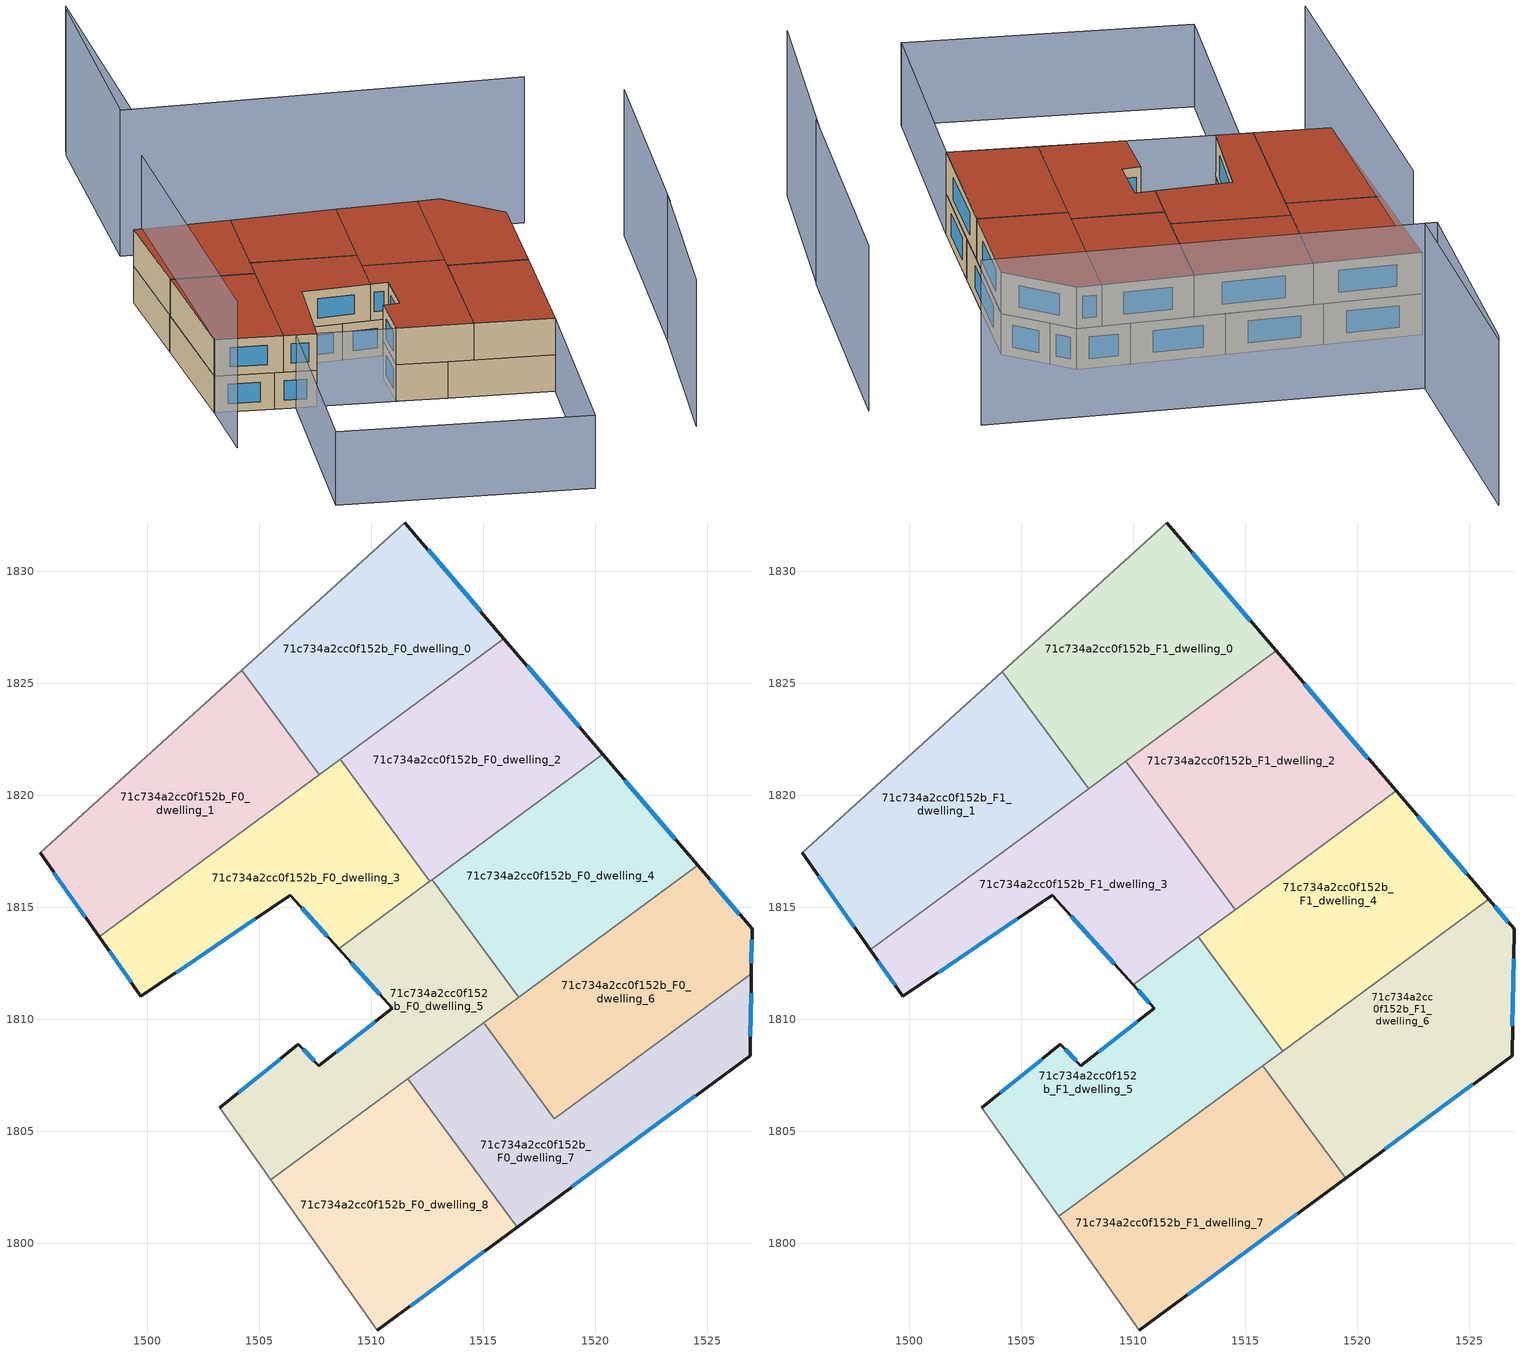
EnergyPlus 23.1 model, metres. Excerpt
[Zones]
71c734a2cc0f152b_F0_dwelling_0
 floor ground (EU_floor_Construction): 1511.5,1832.16 1515.92,1826.99 1507.67,1820.91 1504.23,1825.58 z0
 wall outside (EU_wall_Construction): 1515.92,1826.99 1511.5,1832.16 z0:3
 wall to 71c734a2cc0f152b_F0_dwelling_1 (EU_wall_Construction): 1504.23,1825.58 1507.67,1820.91 z0:3
 wall adiabatic (EU_wall_Construction): 1511.5,1832.16 1504.23,1825.58 z0:3
 wall to 71c734a2cc0f152b_F0_dwelling_2 (EU_wall_Construction): 1508.61,1821.6 1515.92,1826.99 z0:3
 wall to 71c734a2cc0f152b_F0_dwelling_3 (EU_wall_Construction): 1507.68,1820.91 1508.61,1821.6 z0:3
 window (EU_Window_Construction): 1514.88,1828.2 1512.54,1830.95 z0.7:2.3
71c734a2cc0f152b_F0_dwelling_1
 floor ground (EU_floor_Construction): 1504.23,1825.58 1507.67,1820.91 1497.86,1813.67 1495.22,1817.42 z0
 wall outside (EU_wall_Construction): 1495.22,1817.42 1497.86,1813.67 z0:3
 wall adiabatic (EU_wall_Construction): 1504.23,1825.58 1495.22,1817.42 z0:3
 wall to 71c734a2cc0f152b_F0_dwelling_3 (EU_wall_Construction): 1497.86,1813.67 1507.67,1820.91 z0:3
 window (EU_Window_Construction): 1495.84,1816.54 1497.24,1814.55 z0.7:2.3
71c734a2cc0f152b_F0_dwelling_2
 floor ground (EU_floor_Construction): 1515.92,1826.99 1520.32,1821.83 1512.62,1816.16 1508.61,1821.6 z0
 wall outside (EU_wall_Construction): 1520.32,1821.83 1515.92,1826.99 z0:3
 wall to 71c734a2cc0f152b_F0_dwelling_3 (EU_wall_Construction): 1508.61,1821.6 1512.62,1816.16 z0:3
 wall to 71c734a2cc0f152b_F0_dwelling_4 (EU_wall_Construction): 1512.71,1816.23 1520.32,1821.83 z0:3
 wall to 71c734a2cc0f152b_F0_dwelling_5 (EU_wall_Construction): 1512.62,1816.16 1512.71,1816.23 z0:3
 window (EU_Window_Construction): 1519.29,1823.05 1516.95,1825.78 z0.7:2.3
71c734a2cc0f152b_F0_dwelling_3
 floor ground (EU_floor_Construction): 1508.61,1821.6 1512.62,1816.16 1508.54,1813.15 1506.39,1815.54 1499.72,1811.03 1497.86,1813.67 z0
 wall outside (EU_wall_Construction): 1497.86,1813.67 1499.72,1811.03 1506.39,1815.54 1508.54,1813.15 z0:3
 wall to 71c734a2cc0f152b_F0_dwelling_5 (EU_wall_Construction): 1508.54,1813.15 1512.62,1816.16 z0:3
 window (EU_Window_Construction): 1501.29,1812.09 1504.82,1814.48 / 1498.3,1813.05 1499.28,1811.65 / 1506.9,1814.98 1508.04,1813.71 z0.7:2.3
71c734a2cc0f152b_F0_dwelling_4
 floor ground (EU_floor_Construction): 1520.32,1821.83 1524.56,1816.87 1516.58,1810.99 1512.71,1816.23 z0
 wall outside (EU_wall_Construction): 1524.56,1816.87 1520.32,1821.83 z0:3
 wall to 71c734a2cc0f152b_F0_dwelling_5 (EU_wall_Construction): 1512.71,1816.23 1516.58,1810.99 z0:3
 wall to 71c734a2cc0f152b_F0_dwelling_6 (EU_wall_Construction): 1516.58,1810.99 1524.56,1816.87 z0:3
 window (EU_Window_Construction): 1523.57,1818.04 1521.32,1820.67 z0.7:2.3
 ceiling adiabatic (EU_roof_Construction): 1521.73,1820.19 1520.32,1821.83 1512.71,1816.23 1513.26,1816.63 1514.54,1814.89 z3
71c734a2cc0f152b_F0_dwelling_5
 floor ground (EU_floor_Construction): 1512.71,1816.23 1516.58,1810.99 1505.52,1802.83 1503.24,1806.06 1506.75,1808.88 1507.66,1807.93 1510.94,1810.5 1508.54,1813.15 z0
 wall outside (EU_wall_Construction): 1508.54,1813.15 1510.94,1810.5 1507.66,1807.93 1506.75,1808.88 1503.24,1806.06 z0:3
 wall adiabatic (EU_wall_Construction): 1503.24,1806.06 1505.52,1802.83 z0:3
 wall to 71c734a2cc0f152b_F0_dwelling_8 (EU_wall_Construction): 1505.52,1802.83 1511.63,1807.34 z0:3
 wall to 71c734a2cc0f152b_F0_dwelling_7 (EU_wall_Construction): 1511.63,1807.34 1515.02,1809.83 z0:3
 wall to 71c734a2cc0f152b_F0_dwelling_6 (EU_wall_Construction): 1515.02,1809.83 1516.58,1810.99 z0:3
 window (EU_Window_Construction): 1509.11,1812.53 1510.37,1811.13 / 1505.93,1808.22 1504.06,1806.72 / 1507.45,1808.15 1506.97,1808.66 / 1510.17,1809.9 1508.43,1808.53 z0.7:2.3
71c734a2cc0f152b_F0_dwelling_6
 floor ground (EU_floor_Construction): 1524.56,1816.87 1526.99,1814.03 1526.96,1812.03 1518.17,1805.55 1515.02,1809.83 z0
 wall outside (EU_wall_Construction): 1526.96,1812.03 1526.99,1814.03 1524.56,1816.87 z0:3
 wall to 71c734a2cc0f152b_F0_dwelling_7 (EU_wall_Construction): 1515.02,1809.83 1518.17,1805.55 1526.96,1812.03 z0:3
 window (EU_Window_Construction): 1526.97,1812.5 1526.98,1813.56 / 1526.42,1814.7 1525.13,1816.2 z0.7:2.3
 ceiling adiabatic (EU_roof_Construction): 1526.99,1814.03 1524.56,1816.87 1515.02,1809.83 1516.2,1808.23 1525.86,1815.35 z3
71c734a2cc0f152b_F0_dwelling_7
 floor ground (EU_floor_Construction): 1526.96,1812.03 1526.9,1808.38 1516.51,1800.72 1511.63,1807.34 1515.02,1809.83 1518.17,1805.55 z0
 wall outside (EU_wall_Construction): 1516.51,1800.72 1526.9,1808.38 1526.96,1812.03 z0:3
 wall to 71c734a2cc0f152b_F0_dwelling_8 (EU_wall_Construction): 1511.63,1807.34 1516.51,1800.72 z0:3
 window (EU_Window_Construction): 1526.92,1809.24 1526.95,1811.17 / 1518.95,1802.52 1524.46,1806.58 z0.7:2.3
 ceiling adiabatic (EU_roof_Construction): 1516.2,1808.23 1515.02,1809.83 1511.63,1807.34 1512.81,1805.73 z3
71c734a2cc0f152b_F0_dwelling_8
 floor ground (EU_floor_Construction): 1511.63,1807.34 1516.51,1800.72 1510.27,1796.12 1505.52,1802.83 z0
 wall outside (EU_wall_Construction): 1510.27,1796.12 1516.51,1800.72 z0:3
 wall adiabatic (EU_wall_Construction): 1505.52,1802.83 1510.27,1796.12 z0:3
 window (EU_Window_Construction): 1511.73,1797.2 1515.04,1799.64 z0.7:2.3
 ceiling adiabatic (EU_roof_Construction): 1512.81,1805.73 1511.63,1807.34 1505.52,1802.83 1506.67,1801.21 z3
71c734a2cc0f152b_F1_dwelling_0
 floor to 71c734a2cc0f152b_F0_dwelling_0 (EU_floor_Construction): 1511.5,1832.16 1515.92,1826.99 1507.67,1820.91 1504.23,1825.58 z3
 floor to 71c734a2cc0f152b_F0_dwelling_2 (EU_floor_Construction): 1515.92,1826.99 1516.38,1826.45 1509.02,1821.03 1508.61,1821.6 z3
 floor to 71c734a2cc0f152b_F0_dwelling_1 (EU_floor_Construction): 1504.23,1825.58 1507.67,1820.91 1507.59,1820.85 1504.15,1825.51 z3
 floor to 71c734a2cc0f152b_F0_dwelling_3 (EU_floor_Construction): 1508.61,1821.6 1509.02,1821.03 1508.01,1820.28 1507.59,1820.85 z3
 wall outside (EU_wall_Construction): 1516.38,1826.45 1511.5,1832.16 z3:6
 wall to 71c734a2cc0f152b_F1_dwelling_1 (EU_wall_Construction): 1504.15,1825.51 1508.01,1820.28 z3:6
 wall adiabatic (EU_wall_Construction): 1511.5,1832.16 1504.15,1825.51 z3:6
 wall to 71c734a2cc0f152b_F1_dwelling_2 (EU_wall_Construction): 1509.66,1821.51 1516.38,1826.45 z3:6
 wall to 71c734a2cc0f152b_F1_dwelling_3 (EU_wall_Construction): 1508.01,1820.28 1509.66,1821.51 z3:6
 window (EU_Window_Construction): 1515.23,1827.79 1512.64,1830.82 z3.7:5.3
 roof outside (EU_roof_Construction): 1516.38,1826.45 1511.5,1832.16 1504.15,1825.51 1508.01,1820.28 z6
71c734a2cc0f152b_F1_dwelling_1
 floor to 71c734a2cc0f152b_F0_dwelling_1 (EU_floor_Construction): 1504.15,1825.51 1507.59,1820.85 1497.86,1813.67 1495.22,1817.42 z3
 floor to 71c734a2cc0f152b_F0_dwelling_3 (EU_floor_Construction): 1507.59,1820.85 1508.01,1820.28 1498.26,1813.1 1497.86,1813.67 z3
 wall outside (EU_wall_Construction): 1495.22,1817.42 1498.26,1813.1 z3:6
 wall adiabatic (EU_wall_Construction): 1504.15,1825.51 1495.22,1817.42 z3:6
 wall to 71c734a2cc0f152b_F1_dwelling_3 (EU_wall_Construction): 1498.26,1813.1 1508.01,1820.28 z3:6
 window (EU_Window_Construction): 1495.93,1816.41 1497.55,1814.11 z3.7:5.3
 roof outside (EU_roof_Construction): 1508.01,1820.28 1504.15,1825.51 1495.22,1817.42 1498.26,1813.1 z6
71c734a2cc0f152b_F1_dwelling_2
 floor to 71c734a2cc0f152b_F0_dwelling_2 (EU_floor_Construction): 1516.38,1826.45 1520.32,1821.83 1513.26,1816.63 1509.66,1821.51 z3
 floor adiabatic (EU_floor_Construction): 1520.32,1821.83 1521.73,1820.19 1514.54,1814.89 1513.26,1816.63 z3
 wall outside (EU_wall_Construction): 1521.73,1820.19 1516.38,1826.45 z3:6
 wall to 71c734a2cc0f152b_F1_dwelling_3 (EU_wall_Construction): 1509.66,1821.51 1514.54,1814.89 z3:6
 wall to 71c734a2cc0f152b_F1_dwelling_4 (EU_wall_Construction): 1514.54,1814.89 1521.73,1820.19 z3:6
 window (EU_Window_Construction): 1520.47,1821.66 1517.63,1824.98 z3.7:5.3
 roof outside (EU_roof_Construction): 1521.73,1820.19 1516.38,1826.45 1509.66,1821.51 1514.54,1814.89 z6
71c734a2cc0f152b_F1_dwelling_3
 floor to 71c734a2cc0f152b_F0_dwelling_3 (EU_floor_Construction): 1509.02,1821.03 1512.62,1816.16 1508.55,1813.15 1506.39,1815.54 1499.72,1811.03 1498.26,1813.1 z3
 floor to 71c734a2cc0f152b_F0_dwelling_5 (EU_floor_Construction): 1512.71,1816.23 1514,1814.49 1510,1811.54 1508.55,1813.15 z3
 floor to 71c734a2cc0f152b_F0_dwelling_2 (EU_floor_Construction): 1509.66,1821.51 1513.26,1816.63 1512.62,1816.16 1509.02,1821.03 z3
 floor to 71c734a2cc0f152b_F0_dwelling_4 (EU_floor_Construction): 1513.26,1816.63 1514.54,1814.89 1514,1814.49 1512.71,1816.23 z3
 wall outside (EU_wall_Construction): 1498.26,1813.1 1499.72,1811.03 1506.39,1815.54 1510,1811.54 z3:6
 wall to 71c734a2cc0f152b_F1_dwelling_5 (EU_wall_Construction): 1510,1811.54 1512.91,1813.69 z3:6
 wall to 71c734a2cc0f152b_F1_dwelling_4 (EU_wall_Construction): 1512.91,1813.69 1514.54,1814.89 z3:6
 window (EU_Window_Construction): 1507.24,1814.6 1509.15,1812.48 / 1501.29,1812.09 1504.82,1814.48 / 1498.6,1812.61 1499.38,1811.51 z3.7:5.3
 roof outside (EU_roof_Construction): 1514.54,1814.89 1509.66,1821.51 1498.26,1813.1 1499.72,1811.03 1506.39,1815.54 1510,1811.54 z6
71c734a2cc0f152b_F1_dwelling_4
 floor to 71c734a2cc0f152b_F0_dwelling_4 (EU_floor_Construction): 1521.73,1820.19 1524.56,1816.87 1516.58,1810.99 1514,1814.49 z3
 floor adiabatic (EU_floor_Construction): 1524.56,1816.87 1525.86,1815.35 1516.67,1808.58 1515.49,1810.18 z3
 floor to 71c734a2cc0f152b_F0_dwelling_5 (EU_floor_Construction): 1514,1814.49 1516.58,1810.99 1515.49,1810.18 1512.91,1813.69 z3
 wall outside (EU_wall_Construction): 1525.86,1815.35 1521.73,1820.19 z3:6
 wall to 71c734a2cc0f152b_F1_dwelling_5 (EU_wall_Construction): 1512.91,1813.69 1516.67,1808.58 z3:6
 wall to 71c734a2cc0f152b_F1_dwelling_6 (EU_wall_Construction): 1516.67,1808.58 1525.86,1815.35 z3:6
 window (EU_Window_Construction): 1524.89,1816.49 1522.7,1819.05 z3.7:5.3
 roof outside (EU_roof_Construction): 1525.86,1815.35 1521.73,1820.19 1512.91,1813.69 1516.67,1808.58 z6
71c734a2cc0f152b_F1_dwelling_5
 floor to 71c734a2cc0f152b_F0_dwelling_5 (EU_floor_Construction): 1512.91,1813.69 1515.49,1810.18 1505.52,1802.83 1503.24,1806.06 1506.75,1808.88 1507.66,1807.93 1510.94,1810.5 1510,1811.54 z3
 floor adiabatic (EU_floor_Construction): 1515.49,1810.18 1516.67,1808.58 1506.67,1801.21 1505.52,1802.83 z3
 wall outside (EU_wall_Construction): 1510,1811.54 1510.94,1810.5 1507.66,1807.93 1506.75,1808.88 1503.24,1806.06 z3:6
 wall adiabatic (EU_wall_Construction): 1503.24,1806.06 1506.67,1801.21 z3:6
 wall to 71c734a2cc0f152b_F1_dwelling_7 (EU_wall_Construction): 1506.67,1801.21 1515.79,1807.93 z3:6
 wall to 71c734a2cc0f152b_F1_dwelling_6 (EU_wall_Construction): 1515.79,1807.93 1516.67,1808.58 z3:6
 window (EU_Window_Construction): 1510.22,1811.3 1510.72,1810.75 / 1505.93,1808.22 1504.06,1806.72 / 1507.45,1808.15 1506.97,1808.66 / 1510.17,1809.9 1508.43,1808.53 z3.7:5.3
 roof outside (EU_roof_Construction): 1516.67,1808.58 1512.91,1813.69 1510,1811.54 1510.94,1810.5 1507.66,1807.93 1506.75,1808.88 1503.24,1806.06 1506.67,1801.21 z6
71c734a2cc0f152b_F1_dwelling_6
 floor to 71c734a2cc0f152b_F0_dwelling_6 (EU_floor_Construction): 1525.86,1815.35 1526.99,1814.03 1526.96,1812.03 1518.17,1805.55 1516.2,1808.23 z3
 floor to 71c734a2cc0f152b_F0_dwelling_7 (EU_floor_Construction): 1526.96,1812.03 1526.9,1808.38 1519.48,1802.91 1515.79,1807.93 1516.2,1808.23 1518.17,1805.55 z3
 wall outside (EU_wall_Construction): 1519.48,1802.91 1526.9,1808.38 1526.99,1814.03 1525.86,1815.35 z3:6
 wall to 71c734a2cc0f152b_F1_dwelling_7 (EU_wall_Construction): 1515.79,1807.93 1519.48,1802.91 z3:6
 window (EU_Window_Construction): 1526.92,1809.71 1526.97,1812.7 / 1521.23,1804.2 1525.16,1807.1 / 1526.73,1814.34 1526.12,1815.04 z3.7:5.3
 roof outside (EU_roof_Construction): 1526.9,1808.38 1526.99,1814.03 1525.86,1815.35 1515.79,1807.93 1519.48,1802.91 z6
71c734a2cc0f152b_F1_dwelling_7
 floor to 71c734a2cc0f152b_F0_dwelling_8 (EU_floor_Construction): 1512.81,1805.73 1516.51,1800.72 1510.27,1796.12 1506.67,1801.21 z3
 floor to 71c734a2cc0f152b_F0_dwelling_7 (EU_floor_Construction): 1515.79,1807.93 1519.48,1802.91 1516.51,1800.72 1512.81,1805.73 z3
 wall outside (EU_wall_Construction): 1510.27,1796.12 1519.48,1802.91 z3:6
 wall adiabatic (EU_wall_Construction): 1506.67,1801.21 1510.27,1796.12 z3:6
 window (EU_Window_Construction): 1512.43,1797.71 1517.32,1801.32 z3.7:5.3
 roof outside (EU_roof_Construction): 1519.48,1802.91 1515.79,1807.93 1506.67,1801.21 1510.27,1796.12 z6
shading: 1508.97,1783.66 1522.88,1792.9 / 1521.64,1792.02 1539.34,1804.58 / 1538.26,1812.44 1519.02,1836.97 / 1519.02,1836.97 1534.5,1849.11 / 1535.17,1849.45 1519.55,1836.3 / 1511.91,1831.68 1489.96,1812.93 z0:12; 1498.8,1812.33 1510.27,1796.12 / 1510.27,1796.12 1494.89,1785.24 / 1494.89,1785.24 1483.42,1801.45 / 1483.42,1801.45 1498.8,1812.33 z0:6
[Building]
EU S2 Campaign: North Axis=0; Terrain=City; Solar Distribution=FullExterior
[Site:Location]
Budapest.Ferenc.Liszt.Intl.AP: Latitude=47.437; Longitude=19.256; Time Zone=1; Elevation=185
[SizingPeriod:WeatherFileDays]
AnnualSizingPeriod: Begin Month=1; Begin Day of Month=1; End Month=12; End Day of Month=31; Day of Week for Start Day=Monday; Use Weather File Daylight Saving Period=No; Use Weather File Rain and Snow Indicators=No
[MATERIAL]
EU_InternalMass_Material: Roughness=MediumRough; Thickness=0.1; Conductivity=1; Density=1800; Specific Heat=900; Thermal Absorptance=0.9; Solar Absorptance=0.7; Visible Absorptance=0.7
[MATERIAL:NOMASS] Roughness=MediumRough; Thermal Absorptance=0.9; Solar Absorptance=0.7; Visible Absorptance=0.7
Name | Thermal Resistance
EU_wall_NoMass | 0.832559
EU_roof_NoMass | 1.39638
EU_floor_NoMass | 0.872794
[WINDOWMATERIAL:SIMPLEGLAZINGSYSTEM]
EU_Window_SimpleGlazing: UFactor=2.79869; Solar Heat Gain Coefficient=0.75; Visible Transmittance=0.75
[CONSTRUCTION]
EU_wall_Construction: EU_wall_NoMass
EU_roof_Construction: EU_roof_NoMass
EU_floor_Construction: EU_floor_NoMass
EU_Window_Construction: EU_Window_SimpleGlazing
EU_InternalMass_Construction: EU_InternalMass_Material
[ZONE] Type=1; Multiplier=1; Ceiling Height=autocalculate; Floor Area=autocalculate; Part of Total Floor Area=Yes
Name | Volume
71c734a2cc0f152b_F0_dwelling_0 | 189.209
71c734a2cc0f152b_F1_dwelling_0 | 212.863
71c734a2cc0f152b_F0_dwelling_1 | 189.214
71c734a2cc0f152b_F1_dwelling_1 | 212.839
71c734a2cc0f152b_F0_dwelling_2 | 189.185
71c734a2cc0f152b_F1_dwelling_2 | 212.83
71c734a2cc0f152b_F0_dwelling_3 | 189.197
71c734a2cc0f152b_F1_dwelling_3 | 212.837
71c734a2cc0f152b_F0_dwelling_4 | 189.199
71c734a2cc0f152b_F1_dwelling_4 | 212.855
71c734a2cc0f152b_F0_dwelling_5 | 189.189
71c734a2cc0f152b_F1_dwelling_5 | 212.853
71c734a2cc0f152b_F0_dwelling_6 | 189.226
71c734a2cc0f152b_F1_dwelling_6 | 212.838
71c734a2cc0f152b_F0_dwelling_7 | 189.191
71c734a2cc0f152b_F1_dwelling_7 | 212.835
71c734a2cc0f152b_F0_dwelling_8 | 189.188
[INTERNALMASS] Construction=EU_InternalMass_Construction
Name | Zone or ZoneList | Surface Area
71c734a2cc0f152b_F0_dwelling_0_EU_InternalMass | 71c734a2cc0f152b_F0_dwelling_0 | 63.0682
71c734a2cc0f152b_F0_dwelling_1_EU_InternalMass | 71c734a2cc0f152b_F0_dwelling_1 | 63.073
71c734a2cc0f152b_F0_dwelling_2_EU_InternalMass | 71c734a2cc0f152b_F0_dwelling_2 | 63.0616
71c734a2cc0f152b_F0_dwelling_3_EU_InternalMass | 71c734a2cc0f152b_F0_dwelling_3 | 63.0664
71c734a2cc0f152b_F0_dwelling_4_EU_InternalMass | 71c734a2cc0f152b_F0_dwelling_4 | 63.0663
71c734a2cc0f152b_F0_dwelling_5_EU_InternalMass | 71c734a2cc0f152b_F0_dwelling_5 | 63.0626
71c734a2cc0f152b_F0_dwelling_6_EU_InternalMass | 71c734a2cc0f152b_F0_dwelling_6 | 63.0747
71c734a2cc0f152b_F0_dwelling_7_EU_InternalMass | 71c734a2cc0f152b_F0_dwelling_7 | 63.0636
71c734a2cc0f152b_F0_dwelling_8_EU_InternalMass | 71c734a2cc0f152b_F0_dwelling_8 | 63.0635
71c734a2cc0f152b_F1_dwelling_0_EU_InternalMass | 71c734a2cc0f152b_F1_dwelling_0 | 70.9539
71c734a2cc0f152b_F1_dwelling_1_EU_InternalMass | 71c734a2cc0f152b_F1_dwelling_1 | 70.9464
71c734a2cc0f152b_F1_dwelling_2_EU_InternalMass | 71c734a2cc0f152b_F1_dwelling_2 | 70.9425
71c734a2cc0f152b_F1_dwelling_3_EU_InternalMass | 71c734a2cc0f152b_F1_dwelling_3 | 70.9468
71c734a2cc0f152b_F1_dwelling_4_EU_InternalMass | 71c734a2cc0f152b_F1_dwelling_4 | 70.9526
71c734a2cc0f152b_F1_dwelling_5_EU_InternalMass | 71c734a2cc0f152b_F1_dwelling_5 | 70.952
71c734a2cc0f152b_F1_dwelling_6_EU_InternalMass | 71c734a2cc0f152b_F1_dwelling_6 | 70.9472
71c734a2cc0f152b_F1_dwelling_7_EU_InternalMass | 71c734a2cc0f152b_F1_dwelling_7 | 70.9447
[OTHEREQUIPMENT] Fuel Type=Electricity; Design Level Calculation Method=Watts/Area; Power per Zone Floor Area=1; Fraction Latent=0; Fraction Radiant=0; Fraction Lost=0; Carbon Dioxide Generation Rate=0; EndUse Subcategory=EU_Step8_InternalGains
Name | Zone or ZoneList or Space or SpaceList | Schedule
EU_Step8_InternalGain_71c734a2cc0f152b_F0_dwelling_0_f000 | 71c734a2cc0f152b_F0_dwelling_0 | EU_Step8_GainSchedule_71c734a2cc0f152b_F0_dwelling_0_f000
EU_Step8_InternalGain_71c734a2cc0f152b_F0_dwelling_1_f000 | 71c734a2cc0f152b_F0_dwelling_1 | EU_Step8_GainSchedule_71c734a2cc0f152b_F0_dwelling_1_f000
EU_Step8_InternalGain_71c734a2cc0f152b_F0_dwelling_2_f000 | 71c734a2cc0f152b_F0_dwelling_2 | EU_Step8_GainSchedule_71c734a2cc0f152b_F0_dwelling_2_f000
EU_Step8_InternalGain_71c734a2cc0f152b_F0_dwelling_3_f000 | 71c734a2cc0f152b_F0_dwelling_3 | EU_Step8_GainSchedule_71c734a2cc0f152b_F0_dwelling_3_f000
EU_Step8_InternalGain_71c734a2cc0f152b_F0_dwelling_4_f000 | 71c734a2cc0f152b_F0_dwelling_4 | EU_Step8_GainSchedule_71c734a2cc0f152b_F0_dwelling_4_f000
EU_Step8_InternalGain_71c734a2cc0f152b_F0_dwelling_5_f000 | 71c734a2cc0f152b_F0_dwelling_5 | EU_Step8_GainSchedule_71c734a2cc0f152b_F0_dwelling_5_f000
EU_Step8_InternalGain_71c734a2cc0f152b_F0_dwelling_6_f000 | 71c734a2cc0f152b_F0_dwelling_6 | EU_Step8_GainSchedule_71c734a2cc0f152b_F0_dwelling_6_f000
EU_Step8_InternalGain_71c734a2cc0f152b_F0_dwelling_7_f000 | 71c734a2cc0f152b_F0_dwelling_7 | EU_Step8_GainSchedule_71c734a2cc0f152b_F0_dwelling_7_f000
EU_Step8_InternalGain_71c734a2cc0f152b_F0_dwelling_8_f000 | 71c734a2cc0f152b_F0_dwelling_8 | EU_Step8_GainSchedule_71c734a2cc0f152b_F0_dwelling_8_f000
EU_Step8_InternalGain_71c734a2cc0f152b_F1_dwelling_0_f000 | 71c734a2cc0f152b_F1_dwelling_0 | EU_Step8_GainSchedule_71c734a2cc0f152b_F1_dwelling_0_f000
EU_Step8_InternalGain_71c734a2cc0f152b_F1_dwelling_1_f000 | 71c734a2cc0f152b_F1_dwelling_1 | EU_Step8_GainSchedule_71c734a2cc0f152b_F1_dwelling_1_f000
EU_Step8_InternalGain_71c734a2cc0f152b_F1_dwelling_2_f000 | 71c734a2cc0f152b_F1_dwelling_2 | EU_Step8_GainSchedule_71c734a2cc0f152b_F1_dwelling_2_f000
EU_Step8_InternalGain_71c734a2cc0f152b_F1_dwelling_3_f000 | 71c734a2cc0f152b_F1_dwelling_3 | EU_Step8_GainSchedule_71c734a2cc0f152b_F1_dwelling_3_f000
EU_Step8_InternalGain_71c734a2cc0f152b_F1_dwelling_4_f000 | 71c734a2cc0f152b_F1_dwelling_4 | EU_Step8_GainSchedule_71c734a2cc0f152b_F1_dwelling_4_f000
EU_Step8_InternalGain_71c734a2cc0f152b_F1_dwelling_5_f000 | 71c734a2cc0f152b_F1_dwelling_5 | EU_Step8_GainSchedule_71c734a2cc0f152b_F1_dwelling_5_f000
EU_Step8_InternalGain_71c734a2cc0f152b_F1_dwelling_6_f000 | 71c734a2cc0f152b_F1_dwelling_6 | EU_Step8_GainSchedule_71c734a2cc0f152b_F1_dwelling_6_f000
EU_Step8_InternalGain_71c734a2cc0f152b_F1_dwelling_7_f000 | 71c734a2cc0f152b_F1_dwelling_7 | EU_Step8_GainSchedule_71c734a2cc0f152b_F1_dwelling_7_f000
[ZONEVENTILATION:DESIGNFLOWRATE] Schedule=EU_AlwaysOn; Design Flow Rate Calculation Method=AirChanges/Hour; Air Changes per Hour=0.475469; Ventilation Type=Natural; Fan Pressure Rise=0; Fan Total Efficiency=1; Constant Term Coefficient=1; Temperature Term Coefficient=0; Velocity Term Coefficient=0; Velocity Squared Term Coefficient=0; Minimum Indoor Temperature=-100; Maximum Indoor Temperature=100; Delta Temperature=-100; Minimum Outdoor Temperature=-100; Maximum Outdoor Temperature=100; Maximum Wind Speed=40
Name | Zone or ZoneList or Space or SpaceList
EU_ConstantAir_71c734a2cc0f152b_F0_dwelling_0 | 71c734a2cc0f152b_F0_dwelling_0
EU_ConstantAir_71c734a2cc0f152b_F0_dwelling_1 | 71c734a2cc0f152b_F0_dwelling_1
EU_ConstantAir_71c734a2cc0f152b_F0_dwelling_2 | 71c734a2cc0f152b_F0_dwelling_2
EU_ConstantAir_71c734a2cc0f152b_F0_dwelling_3 | 71c734a2cc0f152b_F0_dwelling_3
EU_ConstantAir_71c734a2cc0f152b_F0_dwelling_4 | 71c734a2cc0f152b_F0_dwelling_4
EU_ConstantAir_71c734a2cc0f152b_F0_dwelling_5 | 71c734a2cc0f152b_F0_dwelling_5
EU_ConstantAir_71c734a2cc0f152b_F0_dwelling_6 | 71c734a2cc0f152b_F0_dwelling_6
EU_ConstantAir_71c734a2cc0f152b_F0_dwelling_7 | 71c734a2cc0f152b_F0_dwelling_7
EU_ConstantAir_71c734a2cc0f152b_F0_dwelling_8 | 71c734a2cc0f152b_F0_dwelling_8
EU_ConstantAir_71c734a2cc0f152b_F1_dwelling_0 | 71c734a2cc0f152b_F1_dwelling_0
EU_ConstantAir_71c734a2cc0f152b_F1_dwelling_1 | 71c734a2cc0f152b_F1_dwelling_1
EU_ConstantAir_71c734a2cc0f152b_F1_dwelling_2 | 71c734a2cc0f152b_F1_dwelling_2
EU_ConstantAir_71c734a2cc0f152b_F1_dwelling_3 | 71c734a2cc0f152b_F1_dwelling_3
EU_ConstantAir_71c734a2cc0f152b_F1_dwelling_4 | 71c734a2cc0f152b_F1_dwelling_4
EU_ConstantAir_71c734a2cc0f152b_F1_dwelling_5 | 71c734a2cc0f152b_F1_dwelling_5
EU_ConstantAir_71c734a2cc0f152b_F1_dwelling_6 | 71c734a2cc0f152b_F1_dwelling_6
EU_ConstantAir_71c734a2cc0f152b_F1_dwelling_7 | 71c734a2cc0f152b_F1_dwelling_7
[HVACTEMPLATE:THERMOSTAT] Constant Heating Setpoint=20; Constant Cooling Setpoint=50
EU_HeatOnly_71c734a2cc0f152b_F0_dwelling_0; EU_HeatOnly_71c734a2cc0f152b_F0_dwelling_1; EU_HeatOnly_71c734a2cc0f152b_F0_dwelling_2; EU_HeatOnly_71c734a2cc0f152b_F0_dwelling_3; EU_HeatOnly_71c734a2cc0f152b_F0_dwelling_4; EU_HeatOnly_71c734a2cc0f152b_F0_dwelling_5; EU_HeatOnly_71c734a2cc0f152b_F0_dwelling_6; EU_HeatOnly_71c734a2cc0f152b_F0_dwelling_7; EU_HeatOnly_71c734a2cc0f152b_F0_dwelling_8; EU_HeatOnly_71c734a2cc0f152b_F1_dwelling_0; EU_HeatOnly_71c734a2cc0f152b_F1_dwelling_1; EU_HeatOnly_71c734a2cc0f152b_F1_dwelling_2; EU_HeatOnly_71c734a2cc0f152b_F1_dwelling_3; EU_HeatOnly_71c734a2cc0f152b_F1_dwelling_4; EU_HeatOnly_71c734a2cc0f152b_F1_dwelling_5; EU_HeatOnly_71c734a2cc0f152b_F1_dwelling_6; EU_HeatOnly_71c734a2cc0f152b_F1_dwelling_7
[HVACTEMPLATE:ZONE:IDEALLOADSAIRSYSTEM] System Availability Schedule=EU_AlwaysOn; Maximum Heating Supply Air Temperature=50; Minimum Cooling Supply Air Temperature=13; Maximum Heating Supply Air Humidity Ratio=0.0156; Minimum Cooling Supply Air Humidity Ratio=0.0077; Heating Limit=NoLimit; Cooling Limit=NoLimit; Heating Availability Schedule=EU_AlwaysOn; Cooling Availability Schedule=EU_CoolingOff; Dehumidification Control Type=ConstantSensibleHeatRatio; Cooling Sensible Heat Ratio=0.7; Dehumidification Setpoint=60; Humidification Control Type=None; Humidification Setpoint=30; Outdoor Air Method=None; Outdoor Air Flow Rate per Person=0.00944; Outdoor Air Flow Rate per Zone Floor Area=0; Outdoor Air Flow Rate per Zone=0; Demand Controlled Ventilation Type=None; Outdoor Air Economizer Type=NoEconomizer; Heat Recovery Type=None; Sensible Heat Recovery Effectiveness=0.7; Latent Heat Recovery Effectiveness=0.65
Name | Template Thermostat
71c734a2cc0f152b_F0_dwelling_0 | EU_HeatOnly_71c734a2cc0f152b_F0_dwelling_0
71c734a2cc0f152b_F0_dwelling_1 | EU_HeatOnly_71c734a2cc0f152b_F0_dwelling_1
71c734a2cc0f152b_F0_dwelling_2 | EU_HeatOnly_71c734a2cc0f152b_F0_dwelling_2
71c734a2cc0f152b_F0_dwelling_3 | EU_HeatOnly_71c734a2cc0f152b_F0_dwelling_3
71c734a2cc0f152b_F0_dwelling_4 | EU_HeatOnly_71c734a2cc0f152b_F0_dwelling_4
71c734a2cc0f152b_F0_dwelling_5 | EU_HeatOnly_71c734a2cc0f152b_F0_dwelling_5
71c734a2cc0f152b_F0_dwelling_6 | EU_HeatOnly_71c734a2cc0f152b_F0_dwelling_6
71c734a2cc0f152b_F0_dwelling_7 | EU_HeatOnly_71c734a2cc0f152b_F0_dwelling_7
71c734a2cc0f152b_F0_dwelling_8 | EU_HeatOnly_71c734a2cc0f152b_F0_dwelling_8
71c734a2cc0f152b_F1_dwelling_0 | EU_HeatOnly_71c734a2cc0f152b_F1_dwelling_0
71c734a2cc0f152b_F1_dwelling_1 | EU_HeatOnly_71c734a2cc0f152b_F1_dwelling_1
71c734a2cc0f152b_F1_dwelling_2 | EU_HeatOnly_71c734a2cc0f152b_F1_dwelling_2
71c734a2cc0f152b_F1_dwelling_3 | EU_HeatOnly_71c734a2cc0f152b_F1_dwelling_3
71c734a2cc0f152b_F1_dwelling_4 | EU_HeatOnly_71c734a2cc0f152b_F1_dwelling_4
71c734a2cc0f152b_F1_dwelling_5 | EU_HeatOnly_71c734a2cc0f152b_F1_dwelling_5
71c734a2cc0f152b_F1_dwelling_6 | EU_HeatOnly_71c734a2cc0f152b_F1_dwelling_6
71c734a2cc0f152b_F1_dwelling_7 | EU_HeatOnly_71c734a2cc0f152b_F1_dwelling_7
[SIZING:ZONE] Zone Cooling Design Supply Air Temperature Input Method=SupplyAirTemperature; Zone Cooling Design Supply Air Temperature=13; Zone Heating Design Supply Air Temperature Input Method=SupplyAirTemperature; Zone Heating Design Supply Air Temperature=50; Zone Cooling Design Supply Air Humidity Ratio=0.008; Zone Heating Design Supply Air Humidity Ratio=0.008; Cooling Design Air Flow Method=DesignDay; Cooling Design Air Flow Rate=0; Cooling Minimum Air Flow per Zone Floor Area=0.000762; Cooling Minimum Air Flow=0; Cooling Minimum Air Flow Fraction=0.2; Heating Design Air Flow Method=DesignDay; Heating Design Air Flow Rate=0; Heating Maximum Air Flow per Zone Floor Area=0.002032; Heating Maximum Air Flow=0.141576; Heating Maximum Air Flow Fraction=0.3; Account for Dedicated Outdoor Air System=No; Dedicated Outdoor Air System Control Strategy=NeutralSupplyAir; Dedicated Outdoor Air Low Setpoint Temperature for Design=autosize; Dedicated Outdoor Air High Setpoint Temperature for Design=autosize; Zone Load Sizing Method=Sensible Load Only No Latent Load; Zone Latent Cooling Design Supply Air Humidity Ratio Input Method=HumidityRatioDifference; Zone Cooling Design Supply Air Humidity Ratio Difference=0.005; Zone Latent Heating Design Supply Air Humidity Ratio Input Method=HumidityRatioDifference; Zone Humidification Design Supply Air Humidity Ratio Difference=0.005
71c734a2cc0f152b_F0_dwelling_0; 71c734a2cc0f152b_F0_dwelling_1; 71c734a2cc0f152b_F0_dwelling_2; 71c734a2cc0f152b_F0_dwelling_3; 71c734a2cc0f152b_F0_dwelling_4; 71c734a2cc0f152b_F0_dwelling_5; 71c734a2cc0f152b_F0_dwelling_6; 71c734a2cc0f152b_F0_dwelling_7; 71c734a2cc0f152b_F0_dwelling_8; 71c734a2cc0f152b_F1_dwelling_0; 71c734a2cc0f152b_F1_dwelling_1; 71c734a2cc0f152b_F1_dwelling_2; 71c734a2cc0f152b_F1_dwelling_3; 71c734a2cc0f152b_F1_dwelling_4; 71c734a2cc0f152b_F1_dwelling_5; 71c734a2cc0f152b_F1_dwelling_6; 71c734a2cc0f152b_F1_dwelling_7
[SCHEDULE:CONSTANT]
Name | Hourly Value
EU_AlwaysOn | 1
EU_CoolingOff | 0
[SCHEDULE:FILE] Column Number=1; Rows to Skip at Top=0; Number of Hours of Data=8760; Column Separator=Comma; Interpolate to Timestep=No; Minutes per Item=60; Adjust Schedule for Daylight Savings=Yes
Name | File
EU_Step8_GainSchedule_71c734a2cc0f152b_F0_dwelling_0_f000 | ../../schedules/71c734a2cc0f152b/71c734a2cc0f152b_F0_dwelling_0_f000_gain.csv
EU_Step8_GainSchedule_71c734a2cc0f152b_F0_dwelling_1_f000 | ../../schedules/71c734a2cc0f152b/71c734a2cc0f152b_F0_dwelling_1_f000_gain.csv
EU_Step8_GainSchedule_71c734a2cc0f152b_F0_dwelling_2_f000 | ../../schedules/71c734a2cc0f152b/71c734a2cc0f152b_F0_dwelling_2_f000_gain.csv
EU_Step8_GainSchedule_71c734a2cc0f152b_F0_dwelling_3_f000 | ../../schedules/71c734a2cc0f152b/71c734a2cc0f152b_F0_dwelling_3_f000_gain.csv
EU_Step8_GainSchedule_71c734a2cc0f152b_F0_dwelling_4_f000 | ../../schedules/71c734a2cc0f152b/71c734a2cc0f152b_F0_dwelling_4_f000_gain.csv
EU_Step8_GainSchedule_71c734a2cc0f152b_F0_dwelling_5_f000 | ../../schedules/71c734a2cc0f152b/71c734a2cc0f152b_F0_dwelling_5_f000_gain.csv
EU_Step8_GainSchedule_71c734a2cc0f152b_F0_dwelling_6_f000 | ../../schedules/71c734a2cc0f152b/71c734a2cc0f152b_F0_dwelling_6_f000_gain.csv
EU_Step8_GainSchedule_71c734a2cc0f152b_F0_dwelling_7_f000 | ../../schedules/71c734a2cc0f152b/71c734a2cc0f152b_F0_dwelling_7_f000_gain.csv
EU_Step8_GainSchedule_71c734a2cc0f152b_F0_dwelling_8_f000 | ../../schedules/71c734a2cc0f152b/71c734a2cc0f152b_F0_dwelling_8_f000_gain.csv
EU_Step8_GainSchedule_71c734a2cc0f152b_F1_dwelling_0_f000 | ../../schedules/71c734a2cc0f152b/71c734a2cc0f152b_F1_dwelling_0_f000_gain.csv
EU_Step8_GainSchedule_71c734a2cc0f152b_F1_dwelling_1_f000 | ../../schedules/71c734a2cc0f152b/71c734a2cc0f152b_F1_dwelling_1_f000_gain.csv
EU_Step8_GainSchedule_71c734a2cc0f152b_F1_dwelling_2_f000 | ../../schedules/71c734a2cc0f152b/71c734a2cc0f152b_F1_dwelling_2_f000_gain.csv
EU_Step8_GainSchedule_71c734a2cc0f152b_F1_dwelling_3_f000 | ../../schedules/71c734a2cc0f152b/71c734a2cc0f152b_F1_dwelling_3_f000_gain.csv
EU_Step8_GainSchedule_71c734a2cc0f152b_F1_dwelling_4_f000 | ../../schedules/71c734a2cc0f152b/71c734a2cc0f152b_F1_dwelling_4_f000_gain.csv
EU_Step8_GainSchedule_71c734a2cc0f152b_F1_dwelling_5_f000 | ../../schedules/71c734a2cc0f152b/71c734a2cc0f152b_F1_dwelling_5_f000_gain.csv
EU_Step8_GainSchedule_71c734a2cc0f152b_F1_dwelling_6_f000 | ../../schedules/71c734a2cc0f152b/71c734a2cc0f152b_F1_dwelling_6_f000_gain.csv
EU_Step8_GainSchedule_71c734a2cc0f152b_F1_dwelling_7_f000 | ../../schedules/71c734a2cc0f152b/71c734a2cc0f152b_F1_dwelling_7_f000_gain.csv
